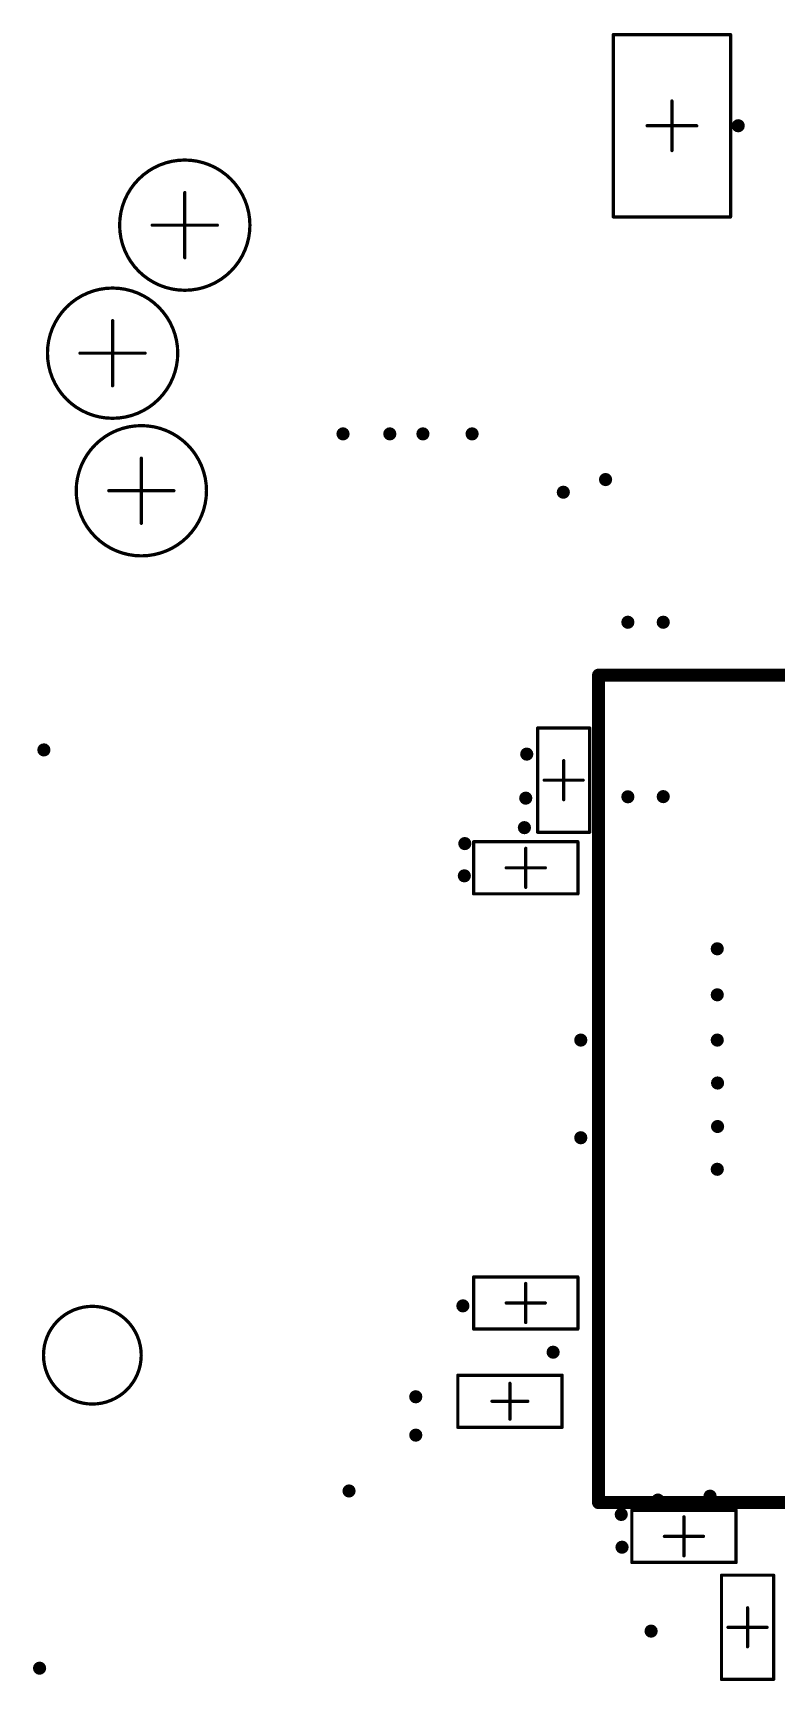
# Model space of a CAD drawing. Header units: inches. Extents: x -0.46 to 4.93, y -0.49 to 6.86.
# Drawn here: x 3.696 to 4.145, y 1.35 to 2.346 of the extents above; entities that cross this region are included whole.
import ezdxf

# ---------------------------------------------------------------- set-up
doc = ezdxf.new("R2010")
doc.units = ezdxf.units.IN
doc.header["$MEASUREMENT"] = 0
doc.layers.add('Top Courtyard', color=56, linetype='Continuous')
doc.layers.add('Via Holes', color=16, linetype='Continuous')

# ---------------------------------------------------------------- blocks, each defined once
blk = doc.blocks.new('TP_1___10')
at = {"layer": 'Top Courtyard'}
for points in [[(0.02953, 0, 0.00197, 0.00197, 1), (-0.02953, 0, 0.00197, 0.00197, 1)], [(-0.03002, 0, 0.000984, 0.000984, 1), (-0.02904, 0, 0.000984, 0.000984, 1)], [(0.02904, 0, 0.000984, 0.000984, 1), (0.03002, 0, 0.000984, 0.000984, 1)]]:
    blk.add_lwpolyline(points, format="xyseb", close=True, dxfattribs=at)
blk = doc.blocks.new('TPD4E02B04DQAR_201')
at = {"layer": 'Top Courtyard'}
for points in [[(0.05512, 0.03543, 0.00197, 0.00197, 0), (-0.05512, 0.03543, 0.00197, 0.00197, 0)], [(-0.05512, -0.03543, 0.00197, 0.00197, 0), (-0.05512, 0.03543, 0.00197, 0.00197, 0)], [(0.05512, -0.03543, 0.00197, 0.00197, 0), (0.05512, 0.03543, 0.00197, 0.00197, 0)], [(0, -0.015, 0.00197, 0.00197, 0), (0, 0.015, 0.00197, 0.00197, 0)], [(0.015, 0, 0.00197, 0.00197, 0), (-0.015, 0, 0.00197, 0.00197, 0)], [(0.05512, -0.03543, 0.00197, 0.00197, 0), (-0.05512, -0.03543, 0.00197, 0.00197, 0)]]:
    blk.add_lwpolyline(points, format="xyseb", dxfattribs=at)
for points in [[(-0.05561, 0.03543, 0.000984, 0.000984, 1), (-0.05463, 0.03543, 0.000984, 0.000984, 1)], [(-0.05561, 0.03543, 0.000984, 0.000984, 1), (-0.05463, 0.03543, 0.000984, 0.000984, 1)], [(0.05463, 0.03543, 0.000984, 0.000984, 1), (0.05561, 0.03543, 0.000984, 0.000984, 1)], [(0.05463, 0.03543, 0.000984, 0.000984, 1), (0.05561, 0.03543, 0.000984, 0.000984, 1)], [(-0.00049, 0.015, 0.000984, 0.000984, 1), (0.00049, 0.015, 0.000984, 0.000984, 1)], [(-0.01549, 0, 0.000984, 0.000984, 1), (-0.01451, 0, 0.000984, 0.000984, 1)], [(0.01451, 0, 0.000984, 0.000984, 1), (0.01549, 0, 0.000984, 0.000984, 1)], [(-0.00049, -0.015, 0.000984, 0.000984, 1), (0.00049, -0.015, 0.000984, 0.000984, 1)], [(-0.05561, -0.03543, 0.000984, 0.000984, 1), (-0.05463, -0.03543, 0.000984, 0.000984, 1)], [(-0.05561, -0.03543, 0.000984, 0.000984, 1), (-0.05463, -0.03543, 0.000984, 0.000984, 1)], [(0.05463, -0.03543, 0.000984, 0.000984, 1), (0.05561, -0.03543, 0.000984, 0.000984, 1)], [(0.05463, -0.03543, 0.000984, 0.000984, 1), (0.05561, -0.03543, 0.000984, 0.000984, 1)]]:
    blk.add_lwpolyline(points, format="xyseb", close=True, dxfattribs=at)
blk = doc.blocks.new('CAPC0402_1005_70_L_520')
at = {"layer": 'Top Courtyard'}
for points in [[(-0.0315, -0.01575, 0.00197, 0.00197, 0), (-0.0315, 0.01575, 0.00197, 0.00197, 0)], [(-0.0315, 0.01575, 0.00197, 0.00197, 0), (0.0315, 0.01575, 0.00197, 0.00197, 0)], [(0, -0.01181, 0.00197, 0.00197, 0), (0, 0.01181, 0.00197, 0.00197, 0)], [(0.0315, -0.01575, 0.00197, 0.00197, 0), (0.0315, 0.01575, 0.00197, 0.00197, 0)], [(-0.01181, 0, 0.00197, 0.00197, 0), (0.01181, 0, 0.00197, 0.00197, 0)], [(-0.0315, -0.01575, 0.00197, 0.00197, 0), (0.0315, -0.01575, 0.00197, 0.00197, 0)]]:
    blk.add_lwpolyline(points, format="xyseb", dxfattribs=at)
for points in [[(-0.03199, 0.01575, 0.000984, 0.000984, 1), (-0.031, 0.01575, 0.000984, 0.000984, 1)], [(-0.03199, 0.01575, 0.000984, 0.000984, 1), (-0.031, 0.01575, 0.000984, 0.000984, 1)], [(-0.00049, 0.01181, 0.000984, 0.000984, 1), (0.00049, 0.01181, 0.000984, 0.000984, 1)], [(0.031, 0.01575, 0.000984, 0.000984, 1), (0.03199, 0.01575, 0.000984, 0.000984, 1)], [(0.031, 0.01575, 0.000984, 0.000984, 1), (0.03199, 0.01575, 0.000984, 0.000984, 1)], [(-0.0123, 0, 0.000984, 0.000984, 1), (-0.01132, 0, 0.000984, 0.000984, 1)], [(0.01132, 0, 0.000984, 0.000984, 1), (0.0123, 0, 0.000984, 0.000984, 1)], [(-0.03199, -0.01575, 0.000984, 0.000984, 1), (-0.031, -0.01575, 0.000984, 0.000984, 1)], [(-0.03199, -0.01575, 0.000984, 0.000984, 1), (-0.031, -0.01575, 0.000984, 0.000984, 1)], [(-0.00049, -0.01181, 0.000984, 0.000984, 1), (0.00049, -0.01181, 0.000984, 0.000984, 1)], [(0.031, -0.01575, 0.000984, 0.000984, 1), (0.03199, -0.01575, 0.000984, 0.000984, 1)], [(0.031, -0.01575, 0.000984, 0.000984, 1), (0.03199, -0.01575, 0.000984, 0.000984, 1)]]:
    blk.add_lwpolyline(points, format="xyseb", close=True, dxfattribs=at)
blk = doc.blocks.new('CAPC0402_1005_70_L_521')
at = {"layer": 'Top Courtyard'}
for points in [[(-0.0315, 0.01575, 0.00197, 0.00197, 0), (-0.0315, -0.01575, 0.00197, 0.00197, 0)], [(-0.0315, 0.01575, 0.00197, 0.00197, 0), (0.0315, 0.01575, 0.00197, 0.00197, 0)], [(0, -0.01181, 0.00197, 0.00197, 0), (0, 0.01181, 0.00197, 0.00197, 0)], [(0.0315, -0.01575, 0.00197, 0.00197, 0), (0.0315, 0.01575, 0.00197, 0.00197, 0)], [(-0.01181, 0, 0.00197, 0.00197, 0), (0.01181, 0, 0.00197, 0.00197, 0)], [(-0.0315, -0.01575, 0.00197, 0.00197, 0), (0.0315, -0.01575, 0.00197, 0.00197, 0)]]:
    blk.add_lwpolyline(points, format="xyseb", dxfattribs=at)
for points in [[(-0.03199, 0.01575, 0.000984, 0.000984, 1), (-0.031, 0.01575, 0.000984, 0.000984, 1)], [(-0.03199, 0.01575, 0.000984, 0.000984, 1), (-0.031, 0.01575, 0.000984, 0.000984, 1)], [(-0.00049, 0.01181, 0.000984, 0.000984, 1), (0.00049, 0.01181, 0.000984, 0.000984, 1)], [(0.031, 0.01575, 0.000984, 0.000984, 1), (0.03199, 0.01575, 0.000984, 0.000984, 1)], [(0.031, 0.01575, 0.000984, 0.000984, 1), (0.03199, 0.01575, 0.000984, 0.000984, 1)], [(-0.0123, 0, 0.000984, 0.000984, 1), (-0.01132, 0, 0.000984, 0.000984, 1)], [(0.01132, 0, 0.000984, 0.000984, 1), (0.0123, 0, 0.000984, 0.000984, 1)], [(-0.03199, -0.01575, 0.000984, 0.000984, 1), (-0.031, -0.01575, 0.000984, 0.000984, 1)], [(-0.03199, -0.01575, 0.000984, 0.000984, 1), (-0.031, -0.01575, 0.000984, 0.000984, 1)], [(-0.00049, -0.01181, 0.000984, 0.000984, 1), (0.00049, -0.01181, 0.000984, 0.000984, 1)], [(0.031, -0.01575, 0.000984, 0.000984, 1), (0.03199, -0.01575, 0.000984, 0.000984, 1)], [(0.031, -0.01575, 0.000984, 0.000984, 1), (0.03199, -0.01575, 0.000984, 0.000984, 1)]]:
    blk.add_lwpolyline(points, format="xyseb", close=True, dxfattribs=at)
blk = doc.blocks.new('CAPC0402_1005_70_L_522')
at = {"layer": 'Top Courtyard'}
for points in [[(-0.0315, -0.01575, 0.00197, 0.00197, 0), (-0.0315, 0.01575, 0.00197, 0.00197, 0)], [(-0.0315, 0.01575, 0.00197, 0.00197, 0), (0.0315, 0.01575, 0.00197, 0.00197, 0)], [(0, -0.01181, 0.00197, 0.00197, 0), (0, 0.01181, 0.00197, 0.00197, 0)], [(0.0315, -0.01575, 0.00197, 0.00197, 0), (0.0315, 0.01575, 0.00197, 0.00197, 0)], [(-0.01181, 0, 0.00197, 0.00197, 0), (0.01181, 0, 0.00197, 0.00197, 0)], [(-0.0315, -0.01575, 0.00197, 0.00197, 0), (0.0315, -0.01575, 0.00197, 0.00197, 0)]]:
    blk.add_lwpolyline(points, format="xyseb", dxfattribs=at)
for points in [[(-0.03199, 0.01575, 0.000984, 0.000984, 1), (-0.031, 0.01575, 0.000984, 0.000984, 1)], [(-0.03199, 0.01575, 0.000984, 0.000984, 1), (-0.031, 0.01575, 0.000984, 0.000984, 1)], [(-0.00049, 0.01181, 0.000984, 0.000984, 1), (0.00049, 0.01181, 0.000984, 0.000984, 1)], [(0.031, 0.01575, 0.000984, 0.000984, 1), (0.03199, 0.01575, 0.000984, 0.000984, 1)], [(0.031, 0.01575, 0.000984, 0.000984, 1), (0.03199, 0.01575, 0.000984, 0.000984, 1)], [(-0.0123, 0, 0.000984, 0.000984, 1), (-0.01132, 0, 0.000984, 0.000984, 1)], [(0.01132, 0, 0.000984, 0.000984, 1), (0.0123, 0, 0.000984, 0.000984, 1)], [(-0.03199, -0.01575, 0.000984, 0.000984, 1), (-0.031, -0.01575, 0.000984, 0.000984, 1)], [(-0.03199, -0.01575, 0.000984, 0.000984, 1), (-0.031, -0.01575, 0.000984, 0.000984, 1)], [(-0.00049, -0.01181, 0.000984, 0.000984, 1), (0.00049, -0.01181, 0.000984, 0.000984, 1)], [(0.031, -0.01575, 0.000984, 0.000984, 1), (0.03199, -0.01575, 0.000984, 0.000984, 1)], [(0.031, -0.01575, 0.000984, 0.000984, 1), (0.03199, -0.01575, 0.000984, 0.000984, 1)]]:
    blk.add_lwpolyline(points, format="xyseb", close=True, dxfattribs=at)
blk = doc.blocks.new('CAPC0402_1005_70_L_523')
at = {"layer": 'Top Courtyard'}
for points in [[(-0.0315, -0.01575, 0.00197, 0.00197, 0), (-0.0315, 0.01575, 0.00197, 0.00197, 0)], [(0.0315, 0.01575, 0.00197, 0.00197, 0), (-0.0315, 0.01575, 0.00197, 0.00197, 0)], [(0, -0.01181, 0.00197, 0.00197, 0), (0, 0.01181, 0.00197, 0.00197, 0)], [(0.0315, -0.01575, 0.00197, 0.00197, 0), (0.0315, 0.01575, 0.00197, 0.00197, 0)], [(0.01181, 0, 0.00197, 0.00197, 0), (-0.01181, 0, 0.00197, 0.00197, 0)], [(0.0315, -0.01575, 0.00197, 0.00197, 0), (-0.0315, -0.01575, 0.00197, 0.00197, 0)]]:
    blk.add_lwpolyline(points, format="xyseb", dxfattribs=at)
for points in [[(-0.03199, 0.01575, 0.000984, 0.000984, 1), (-0.031, 0.01575, 0.000984, 0.000984, 1)], [(-0.03199, 0.01575, 0.000984, 0.000984, 1), (-0.031, 0.01575, 0.000984, 0.000984, 1)], [(-0.00049, 0.01181, 0.000984, 0.000984, 1), (0.00049, 0.01181, 0.000984, 0.000984, 1)], [(0.031, 0.01575, 0.000984, 0.000984, 1), (0.03199, 0.01575, 0.000984, 0.000984, 1)], [(0.031, 0.01575, 0.000984, 0.000984, 1), (0.03199, 0.01575, 0.000984, 0.000984, 1)], [(-0.0123, 0, 0.000984, 0.000984, 1), (-0.01132, 0, 0.000984, 0.000984, 1)], [(0.01132, 0, 0.000984, 0.000984, 1), (0.0123, 0, 0.000984, 0.000984, 1)], [(-0.03199, -0.01575, 0.000984, 0.000984, 1), (-0.031, -0.01575, 0.000984, 0.000984, 1)], [(-0.03199, -0.01575, 0.000984, 0.000984, 1), (-0.031, -0.01575, 0.000984, 0.000984, 1)], [(-0.00049, -0.01181, 0.000984, 0.000984, 1), (0.00049, -0.01181, 0.000984, 0.000984, 1)], [(0.031, -0.01575, 0.000984, 0.000984, 1), (0.03199, -0.01575, 0.000984, 0.000984, 1)], [(0.031, -0.01575, 0.000984, 0.000984, 1), (0.03199, -0.01575, 0.000984, 0.000984, 1)]]:
    blk.add_lwpolyline(points, format="xyseb", close=True, dxfattribs=at)
blk = doc.blocks.new('FP_PAP0064Q_IPC_C_552')
at = {"layer": 'Top Courtyard'}
for points in [[(-0.25012, -0.25012, 0.00787, 0.00787, 0), (-0.25012, 0.25012, 0.00787, 0.00787, 0)], [(0.25012, 0.25012, 0.00787, 0.00787, 0), (-0.25012, 0.25012, 0.00787, 0.00787, 0)], [(0.25012, -0.25012, 0.00787, 0.00787, 0), (0.25012, 0.25012, 0.00787, 0.00787, 0)], [(0, -0.01969, 0.00394, 0.00394, 0), (0, 0.01968, 0.00394, 0.00394, 0)], [(0.01968, 0, 0.00394, 0.00394, 0), (-0.01969, 0, 0.00394, 0.00394, 0)], [(0.25012, -0.25012, 0.00787, 0.00787, 0), (-0.25012, -0.25012, 0.00787, 0.00787, 0)]]:
    blk.add_lwpolyline(points, format="xyseb", dxfattribs=at)
for points in [[(-0.25209, 0.25012, 0.00394, 0.00394, 1), (-0.24815, 0.25012, 0.00394, 0.00394, 1)], [(-0.25209, 0.25012, 0.00394, 0.00394, 1), (-0.24815, 0.25012, 0.00394, 0.00394, 1)], [(0.24815, 0.25012, 0.00394, 0.00394, 1), (0.25209, 0.25012, 0.00394, 0.00394, 1)], [(0.24815, 0.25012, 0.00394, 0.00394, 1), (0.25209, 0.25012, 0.00394, 0.00394, 1)], [(-0.00098, 0.01968, 0.00197, 0.00197, 1), (0.00098, 0.01968, 0.00197, 0.00197, 1)], [(-0.02067, 0, 0.00197, 0.00197, 1), (-0.0187, 0, 0.00197, 0.00197, 1)], [(0.0187, 0, 0.00197, 0.00197, 1), (0.02067, 0, 0.00197, 0.00197, 1)], [(-0.00098, -0.01969, 0.00197, 0.00197, 1), (0.00098, -0.01969, 0.00197, 0.00197, 1)], [(-0.25209, -0.25012, 0.00394, 0.00394, 1), (-0.24815, -0.25012, 0.00394, 0.00394, 1)], [(-0.25209, -0.25012, 0.00394, 0.00394, 1), (-0.24815, -0.25012, 0.00394, 0.00394, 1)], [(0.24815, -0.25012, 0.00394, 0.00394, 1), (0.25209, -0.25012, 0.00394, 0.00394, 1)], [(0.24815, -0.25012, 0.00394, 0.00394, 1), (0.25209, -0.25012, 0.00394, 0.00394, 1)]]:
    blk.add_lwpolyline(points, format="xyseb", close=True, dxfattribs=at)
blk = doc.blocks.new('TP100_200_NS_568')
at = {"layer": 'Top Courtyard'}
for points in [[(0.03937, 0, 0.00197, 0.00197, 1), (-0.03937, 0, 0.00197, 0.00197, 1)], [(-0.00049, 0.01968, 0.000984, 0.000984, 1), (0.00049, 0.01968, 0.000984, 0.000984, 1)], [(-0.03986, 0, 0.000984, 0.000984, 1), (-0.03888, 0, 0.000984, 0.000984, 1)], [(-0.02018, 0, 0.000984, 0.000984, 1), (-0.01919, 0, 0.000984, 0.000984, 1)], [(0.01919, 0, 0.000984, 0.000984, 1), (0.02018, 0, 0.000984, 0.000984, 1)], [(0.03888, 0, 0.000984, 0.000984, 1), (0.03986, 0, 0.000984, 0.000984, 1)], [(-0.00049, -0.01969, 0.000984, 0.000984, 1), (0.00049, -0.01969, 0.000984, 0.000984, 1)]]:
    blk.add_lwpolyline(points, format="xyseb", close=True, dxfattribs=at)
for points in [[(0, -0.01969, 0.00197, 0.00197, 0), (0, 0.01968, 0.00197, 0.00197, 0)], [(0.01969, 0, 0.00197, 0.00197, 0), (-0.01968, 0, 0.00197, 0.00197, 0)]]:
    blk.add_lwpolyline(points, format="xyseb", dxfattribs=at)
blk = doc.blocks.new('TP100_200_NS_603')
at = {"layer": 'Top Courtyard'}
for points in [[(0.03937, 0, 0.00197, 0.00197, 1), (-0.03937, 0, 0.00197, 0.00197, 1)], [(-0.00049, 0.01969, 0.000984, 0.000984, 1), (0.00049, 0.01969, 0.000984, 0.000984, 1)], [(-0.03986, 0, 0.000984, 0.000984, 1), (-0.03888, 0, 0.000984, 0.000984, 1)], [(-0.02018, 0, 0.000984, 0.000984, 1), (-0.01919, 0, 0.000984, 0.000984, 1)], [(0.01919, 0, 0.000984, 0.000984, 1), (0.02018, 0, 0.000984, 0.000984, 1)], [(0.03888, 0, 0.000984, 0.000984, 1), (0.03986, 0, 0.000984, 0.000984, 1)], [(-0.00049, -0.01968, 0.000984, 0.000984, 1), (0.00049, -0.01968, 0.000984, 0.000984, 1)]]:
    blk.add_lwpolyline(points, format="xyseb", close=True, dxfattribs=at)
for points in [[(0, -0.01968, 0.00197, 0.00197, 0), (0, 0.01969, 0.00197, 0.00197, 0)], [(0.01969, 0, 0.00197, 0.00197, 0), (-0.01968, 0, 0.00197, 0.00197, 0)]]:
    blk.add_lwpolyline(points, format="xyseb", dxfattribs=at)
blk = doc.blocks.new('TP100_200_NS_604')
at = {"layer": 'Top Courtyard'}
for points in [[(0.03937, 0, 0.00197, 0.00197, 1), (-0.03937, 0, 0.00197, 0.00197, 1)], [(-0.00049, 0.01968, 0.000984, 0.000984, 1), (0.00049, 0.01968, 0.000984, 0.000984, 1)], [(-0.03986, 0, 0.000984, 0.000984, 1), (-0.03888, 0, 0.000984, 0.000984, 1)], [(-0.02018, 0, 0.000984, 0.000984, 1), (-0.01919, 0, 0.000984, 0.000984, 1)], [(0.01919, 0, 0.000984, 0.000984, 1), (0.02018, 0, 0.000984, 0.000984, 1)], [(0.03888, 0, 0.000984, 0.000984, 1), (0.03986, 0, 0.000984, 0.000984, 1)], [(-0.00049, -0.01969, 0.000984, 0.000984, 1), (0.00049, -0.01969, 0.000984, 0.000984, 1)]]:
    blk.add_lwpolyline(points, format="xyseb", close=True, dxfattribs=at)
for points in [[(0, -0.01969, 0.00197, 0.00197, 0), (0, 0.01968, 0.00197, 0.00197, 0)], [(-0.01969, 0, 0.00197, 0.00197, 0), (0.01968, 0, 0.00197, 0.00197, 0)]]:
    blk.add_lwpolyline(points, format="xyseb", dxfattribs=at)
blk = doc.blocks.new('RESC0402_1005__L_627')
at = {"layer": 'Top Courtyard'}
for points in [[(-0.0315, 0.01575, 0.00197, 0.00197, 0), (-0.0315, -0.01575, 0.00197, 0.00197, 0)], [(0.0315, 0.01575, 0.00197, 0.00197, 0), (-0.0315, 0.01575, 0.00197, 0.00197, 0)], [(0, 0.01083, 0.00197, 0.00197, 0), (0, -0.01083, 0.00197, 0.00197, 0)], [(0.0315, -0.01575, 0.00197, 0.00197, 0), (0.0315, 0.01575, 0.00197, 0.00197, 0)], [(0.01083, 0, 0.00197, 0.00197, 0), (-0.01083, 0, 0.00197, 0.00197, 0)], [(0.0315, -0.01575, 0.00197, 0.00197, 0), (-0.0315, -0.01575, 0.00197, 0.00197, 0)]]:
    blk.add_lwpolyline(points, format="xyseb", dxfattribs=at)
for points in [[(-0.03199, 0.01575, 0.000984, 0.000984, 1), (-0.031, 0.01575, 0.000984, 0.000984, 1)], [(-0.03199, 0.01575, 0.000984, 0.000984, 1), (-0.031, 0.01575, 0.000984, 0.000984, 1)], [(-0.00049, 0.01083, 0.000984, 0.000984, 1), (0.00049, 0.01083, 0.000984, 0.000984, 1)], [(0.031, 0.01575, 0.000984, 0.000984, 1), (0.03199, 0.01575, 0.000984, 0.000984, 1)], [(0.031, 0.01575, 0.000984, 0.000984, 1), (0.03199, 0.01575, 0.000984, 0.000984, 1)], [(-0.01132, 0, 0.000984, 0.000984, 1), (-0.01033, 0, 0.000984, 0.000984, 1)], [(0.01034, 0, 0.000984, 0.000984, 1), (0.01132, 0, 0.000984, 0.000984, 1)], [(-0.00049, -0.01083, 0.000984, 0.000984, 1), (0.00049, -0.01083, 0.000984, 0.000984, 1)], [(-0.03199, -0.01575, 0.000984, 0.000984, 1), (-0.031, -0.01575, 0.000984, 0.000984, 1)], [(-0.03199, -0.01575, 0.000984, 0.000984, 1), (-0.031, -0.01575, 0.000984, 0.000984, 1)], [(0.031, -0.01575, 0.000984, 0.000984, 1), (0.03199, -0.01575, 0.000984, 0.000984, 1)], [(0.031, -0.01575, 0.000984, 0.000984, 1), (0.03199, -0.01575, 0.000984, 0.000984, 1)]]:
    blk.add_lwpolyline(points, format="xyseb", close=True, dxfattribs=at)
blk = doc.blocks.new('CAPC0402_1005_70_L_846')
at = {"layer": 'Top Courtyard'}
for points in [[(-0.0315, -0.01575, 0.00197, 0.00197, 0), (-0.0315, 0.01575, 0.00197, 0.00197, 0)], [(0.0315, 0.01575, 0.00197, 0.00197, 0), (-0.0315, 0.01575, 0.00197, 0.00197, 0)], [(0, -0.01181, 0.00197, 0.00197, 0), (0, 0.01181, 0.00197, 0.00197, 0)], [(0.0315, -0.01575, 0.00197, 0.00197, 0), (0.0315, 0.01575, 0.00197, 0.00197, 0)], [(0.01181, 0, 0.00197, 0.00197, 0), (-0.01181, 0, 0.00197, 0.00197, 0)], [(0.0315, -0.01575, 0.00197, 0.00197, 0), (-0.0315, -0.01575, 0.00197, 0.00197, 0)]]:
    blk.add_lwpolyline(points, format="xyseb", dxfattribs=at)
for points in [[(-0.03199, 0.01575, 0.000984, 0.000984, 1), (-0.031, 0.01575, 0.000984, 0.000984, 1)], [(-0.03199, 0.01575, 0.000984, 0.000984, 1), (-0.031, 0.01575, 0.000984, 0.000984, 1)], [(-0.00049, 0.01181, 0.000984, 0.000984, 1), (0.00049, 0.01181, 0.000984, 0.000984, 1)], [(0.031, 0.01575, 0.000984, 0.000984, 1), (0.03199, 0.01575, 0.000984, 0.000984, 1)], [(0.031, 0.01575, 0.000984, 0.000984, 1), (0.03199, 0.01575, 0.000984, 0.000984, 1)], [(-0.0123, 0, 0.000984, 0.000984, 1), (-0.01132, 0, 0.000984, 0.000984, 1)], [(0.01132, 0, 0.000984, 0.000984, 1), (0.0123, 0, 0.000984, 0.000984, 1)], [(-0.03199, -0.01575, 0.000984, 0.000984, 1), (-0.031, -0.01575, 0.000984, 0.000984, 1)], [(-0.03199, -0.01575, 0.000984, 0.000984, 1), (-0.031, -0.01575, 0.000984, 0.000984, 1)], [(-0.00049, -0.01181, 0.000984, 0.000984, 1), (0.00049, -0.01181, 0.000984, 0.000984, 1)], [(0.031, -0.01575, 0.000984, 0.000984, 1), (0.03199, -0.01575, 0.000984, 0.000984, 1)], [(0.031, -0.01575, 0.000984, 0.000984, 1), (0.03199, -0.01575, 0.000984, 0.000984, 1)]]:
    blk.add_lwpolyline(points, format="xyseb", close=True, dxfattribs=at)

msp = doc.modelspace()

# ---------------------------------------------------------------- hatches: boundary and pattern name
at = {"layer": 'Via Holes'}
h = msp.add_hatch(color=7, dxfattribs=at)
edge = h.paths.add_edge_path()
edge.add_arc((4.12222, 2.29032), 0.004, 0, 360)
h = msp.add_hatch(color=7, dxfattribs=at)
edge = h.paths.add_edge_path()
edge.add_arc((3.88336, 2.10405), 0.004, 0, 360)
h = msp.add_hatch(color=7, dxfattribs=at)
edge = h.paths.add_edge_path()
edge.add_arc((3.91165, 2.10405), 0.004, 0, 360)
h = msp.add_hatch(color=7, dxfattribs=at)
edge = h.paths.add_edge_path()
edge.add_arc((3.93166, 2.10405), 0.004, 0, 360)
h = msp.add_hatch(color=7, dxfattribs=at)
edge = h.paths.add_edge_path()
edge.add_arc((3.96138, 2.10405), 0.004, 0, 360)
h = msp.add_hatch(color=7, dxfattribs=at)
edge = h.paths.add_edge_path()
edge.add_arc((4.01651, 2.06878), 0.004, 0, 360)
h = msp.add_hatch(color=7, dxfattribs=at)
edge = h.paths.add_edge_path()
edge.add_arc((4.04205, 2.07643), 0.004, 0, 360)
h = msp.add_hatch(color=7, dxfattribs=at)
edge = h.paths.add_edge_path()
edge.add_arc((4.05553, 1.99018), 0.004, 0, 360)
h = msp.add_hatch(color=7, dxfattribs=at)
edge = h.paths.add_edge_path()
edge.add_arc((4.07691, 1.99018), 0.004, 0, 360)
h = msp.add_hatch(color=7, dxfattribs=at)
edge = h.paths.add_edge_path()
edge.add_arc((3.70257, 1.913), 0.004, 0, 360)
h = msp.add_hatch(color=7, dxfattribs=at)
edge = h.paths.add_edge_path()
edge.add_arc((3.99442, 1.91045), 0.004, 0, 360)
h = msp.add_hatch(color=7, dxfattribs=at)
edge = h.paths.add_edge_path()
edge.add_arc((3.99381, 1.88384), 0.004, 0, 360)
h = msp.add_hatch(color=7, dxfattribs=at)
edge = h.paths.add_edge_path()
edge.add_arc((4.05553, 1.88465), 0.004, 0, 360)
h = msp.add_hatch(color=7, dxfattribs=at)
edge = h.paths.add_edge_path()
edge.add_arc((4.07691, 1.88476), 0.004, 0, 360)
h = msp.add_hatch(color=7, dxfattribs=at)
edge = h.paths.add_edge_path()
edge.add_arc((3.993, 1.866), 0.004, 0, 360)
h = msp.add_hatch(color=7, dxfattribs=at)
edge = h.paths.add_edge_path()
edge.add_arc((3.95698, 1.85637), 0.004, 0, 360)
h = msp.add_hatch(color=7, dxfattribs=at)
edge = h.paths.add_edge_path()
edge.add_arc((3.95669, 1.83687), 0.004, 0, 360)
h = msp.add_hatch(color=7, dxfattribs=at)
edge = h.paths.add_edge_path()
edge.add_arc((4.10956, 1.79276), 0.004, 0, 360)
h = msp.add_hatch(color=7, dxfattribs=at)
edge = h.paths.add_edge_path()
edge.add_arc((4.10956, 1.76495), 0.004, 0, 360)
h = msp.add_hatch(color=7, dxfattribs=at)
edge = h.paths.add_edge_path()
edge.add_arc((4.02707, 1.73758), 0.004, 0, 360)
h = msp.add_hatch(color=7, dxfattribs=at)
edge = h.paths.add_edge_path()
edge.add_arc((4.10956, 1.73758), 0.004, 0, 360)
h = msp.add_hatch(color=7, dxfattribs=at)
edge = h.paths.add_edge_path()
edge.add_arc((4.10975, 1.71163), 0.004, 0, 360)
h = msp.add_hatch(color=7, dxfattribs=at)
edge = h.paths.add_edge_path()
edge.add_arc((4.10975, 1.68533), 0.004, 0, 360)
h = msp.add_hatch(color=7, dxfattribs=at)
edge = h.paths.add_edge_path()
edge.add_arc((4.02707, 1.67853), 0.004, 0, 360)
h = msp.add_hatch(color=7, dxfattribs=at)
edge = h.paths.add_edge_path()
edge.add_arc((4.10956, 1.65947), 0.004, 0, 360)
h = msp.add_hatch(color=7, dxfattribs=at)
edge = h.paths.add_edge_path()
edge.add_arc((3.95581, 1.57691), 0.004, 0, 360)
h = msp.add_hatch(color=7, dxfattribs=at)
edge = h.paths.add_edge_path()
edge.add_arc((4.01035, 1.54889), 0.004, 0, 360)
h = msp.add_hatch(color=7, dxfattribs=at)
edge = h.paths.add_edge_path()
edge.add_arc((3.92733, 1.52195), 0.004, 0, 360)
h = msp.add_hatch(color=7, dxfattribs=at)
edge = h.paths.add_edge_path()
edge.add_arc((3.92734, 1.49876), 0.004, 0, 360)
h = msp.add_hatch(color=7, dxfattribs=at)
edge = h.paths.add_edge_path()
edge.add_arc((3.887, 1.465), 0.004, 0, 360)
h = msp.add_hatch(color=7, dxfattribs=at)
edge = h.paths.add_edge_path()
edge.add_arc((4.10519, 1.46187), 0.004, 0, 360)
h = msp.add_hatch(color=7, dxfattribs=at)
edge = h.paths.add_edge_path()
edge.add_arc((4.05153, 1.45081), 0.004, 0, 360)
h = msp.add_hatch(color=7, dxfattribs=at)
edge = h.paths.add_edge_path()
edge.add_arc((4.07369, 1.45951), 0.004, 0, 360)
h = msp.add_hatch(color=7, dxfattribs=at)
edge = h.paths.add_edge_path()
edge.add_arc((4.052, 1.431), 0.004, 0, 360)
h = msp.add_hatch(color=7, dxfattribs=at)
edge = h.paths.add_edge_path()
edge.add_arc((4.06957, 1.38028), 0.004, 0, 360)
h = msp.add_hatch(color=7, dxfattribs=at)
edge = h.paths.add_edge_path()
edge.add_arc((3.69996, 1.35787), 0.004, 0, 360)

# ---------------------------------------------------------------- block references
for name, p, rotation in [('TPD4E02B04DQAR_201', (4.08216, 2.29032), 270), ('TP100_200_NS_568', (3.78772, 2.23023), 270), ('TP100_200_NS_604', (3.7441, 2.15284), 270), ('TP100_200_NS_603', (3.76147, 2.06967), 270), ('FP_PAP0064Q_IPC_C_552', (4.28793, 1.70806), 270), ('CAPC0402_1005_70_L_523', (4.01673, 1.89471), 270), ('TP_1___10', (3.73186, 1.54709), 90), ('RESC0402_1005__L_627', (3.98425, 1.51923), 180), ('CAPC0402_1005_70_L_846', (4.12786, 1.38258), 270)]:
    msp.add_blockref(name, p, dxfattribs=dict(rotation=rotation))
for name, p in [('CAPC0402_1005_70_L_522', (3.99381, 1.84172)), ('CAPC0402_1005_70_L_520', (3.99381, 1.57865)), ('CAPC0402_1005_70_L_521', (4.08944, 1.43757))]:
    msp.add_blockref(name, p)

doc.saveas('drawing.dxf')
